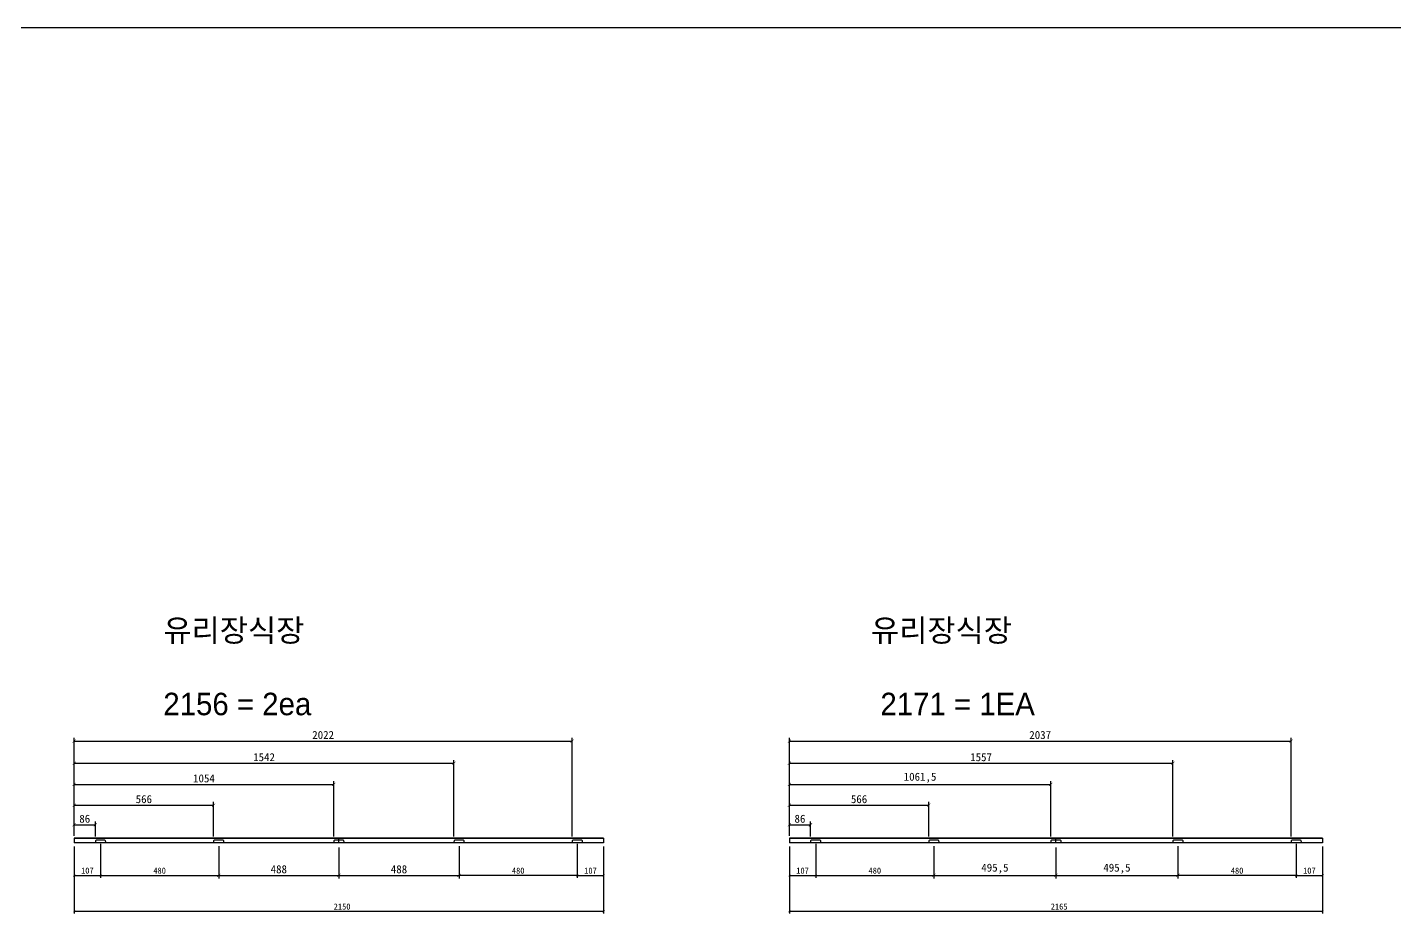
# Model space of a CAD drawing. Header units: millimetres. Extents: x -44117 to 256353, y -2095463 to 65325.
# Drawn here: x 119451 to 125003, y -1079557 to -1075959 of the extents above; entities that cross this region are included whole.
import ezdxf

# ---------------------------------------------------------------- set-up
doc = ezdxf.new("R2010")
doc.units = ezdxf.units.MM
doc.header["$LTSCALE"] = 10
doc.dimstyles.new('ISO-25', dxfattribs={"dimtxt": 2.5, "dimasz": 2.5, "dimexe": 1, "dimexo": 1, "dimtad": 1, "dimtxsty": 'Standard', "dimblk": 'ARCHTICK', "dimcen": 2.5, "dimadec": 0, "dimazin": 0, "dimtfac": 1, "dimtmove": 0, "dimatfit": 3, "dimfxl": 0, "dimarcsym": 0})

# ---------------------------------------------------------------- blocks, each defined once
blk = doc.blocks.new('_ArchTick')
at = {"color": 0, "linetype": 'ByBlock', "const_width": 0.15}
blk.add_lwpolyline([(-0.5, -0.5), (0.5, 0.5)], dxfattribs=at)
blk = doc.blocks.new('*D7379')
at = {"color": 0, "lineweight": -2}
for p, q in [((119640.9, -1079284.7), (119640.9, -1079556.8)), ((121790.9, -1079284.7), (121790.9, -1079556.8)), ((119640.9, -1079546.8), (121790.9, -1079546.8))]:
    blk.add_line(p, q, dxfattribs=at)
at = {"layer": 'Defpoints', "color": 0}
for p in [(119640.9, -1079269.7), (121790.9, -1079269.7), (121790.9, -1079546.8)]:
    blk.add_point(p, dxfattribs=at)
at = {"color": 0, "lineweight": -2, "xscale": 10, "yscale": 10, "zscale": 10, "rotation": 180}
blk.add_blockref('_ArchTick', (119640.9, -1079546.8), dxfattribs=at)
at = {"color": 0, "lineweight": -2, "xscale": 10, "yscale": 10, "zscale": 10}
blk.add_blockref('_ArchTick', (121790.9, -1079546.8), dxfattribs=at)
at = {"color": 0, "insert": (120728.9, -1079528.1), "char_height": 25, "attachment_point": 5}
blk.add_mtext('2150', dxfattribs=at)
blk = doc.blocks.new('*D7380')
at = {"color": 0, "lineweight": -2}
for p, q in [((119640.9, -1079284.7), (119640.9, -1079411.3)), ((119747.9, -1079273.3), (119747.9, -1079411.3)), ((119640.9, -1079401.3), (119747.9, -1079401.3))]:
    blk.add_line(p, q, dxfattribs=at)
at = {"layer": 'Defpoints', "color": 0}
for p in [(119640.9, -1079269.7), (119747.9, -1079258.3), (119747.9, -1079401.3)]:
    blk.add_point(p, dxfattribs=at)
at = {"color": 0, "lineweight": -2, "xscale": 10, "yscale": 10, "zscale": 10, "rotation": 180}
blk.add_blockref('_ArchTick', (119640.9, -1079401.3), dxfattribs=at)
at = {"color": 0, "lineweight": -2, "xscale": 10, "yscale": 10, "zscale": 10}
blk.add_blockref('_ArchTick', (119747.9, -1079401.3), dxfattribs=at)
at = {"color": 0, "insert": (119694.4, -1079382.5), "char_height": 25, "attachment_point": 5}
blk.add_mtext('107', dxfattribs=at)
blk = doc.blocks.new('*D7381')
at = {"color": 0, "lineweight": -2}
for p, q in [((121683.9, -1079273.3), (121683.9, -1079411.3)), ((121790.9, -1079284.7), (121790.9, -1079411.3)), ((121683.9, -1079401.3), (121790.9, -1079401.3))]:
    blk.add_line(p, q, dxfattribs=at)
at = {"layer": 'Defpoints', "color": 0}
for p in [(121683.9, -1079258.3), (121790.9, -1079269.7), (121790.9, -1079401.3)]:
    blk.add_point(p, dxfattribs=at)
at = {"color": 0, "lineweight": -2, "xscale": 10, "yscale": 10, "zscale": 10, "rotation": 180}
blk.add_blockref('_ArchTick', (121683.9, -1079401.3), dxfattribs=at)
at = {"color": 0, "lineweight": -2, "xscale": 10, "yscale": 10, "zscale": 10}
blk.add_blockref('_ArchTick', (121790.9, -1079401.3), dxfattribs=at)
at = {"color": 0, "insert": (121737.4, -1079382.5), "char_height": 25, "attachment_point": 5}
blk.add_mtext('107', dxfattribs=at)
blk = doc.blocks.new('*D7382')
at = {"color": 0, "lineweight": -2}
for p, q in [((119747.9, -1079283.3), (119747.9, -1079411.3)), ((120227.9, -1079283.3), (120227.9, -1079411.3)), ((119747.9, -1079401.3), (120227.9, -1079401.3))]:
    blk.add_line(p, q, dxfattribs=at)
at = {"layer": 'Defpoints', "color": 0}
for p in [(119747.9, -1079268.3), (120227.9, -1079268.3), (120227.9, -1079401.3)]:
    blk.add_point(p, dxfattribs=at)
at = {"color": 0, "lineweight": -2, "xscale": 10, "yscale": 10, "zscale": 10, "rotation": 180}
blk.add_blockref('_ArchTick', (119747.9, -1079401.3), dxfattribs=at)
at = {"color": 0, "lineweight": -2, "xscale": 10, "yscale": 10, "zscale": 10}
blk.add_blockref('_ArchTick', (120227.9, -1079401.3), dxfattribs=at)
at = {"color": 0, "insert": (119987.9, -1079382.5), "char_height": 25, "attachment_point": 5}
blk.add_mtext('480', dxfattribs=at)
blk = doc.blocks.new('*D7383')
at = {"color": 0, "lineweight": -2}
for p, q in [((121203.9, -1079283.3), (121203.9, -1079411.3)), ((121683.9, -1079283.3), (121683.9, -1079411.3)), ((121683.9, -1079401.3), (121203.9, -1079401.3))]:
    blk.add_line(p, q, dxfattribs=at)
at = {"layer": 'Defpoints', "color": 0}
for p in [(121203.9, -1079268.3), (121683.9, -1079268.3), (121203.9, -1079401.3)]:
    blk.add_point(p, dxfattribs=at)
at = {"color": 0, "lineweight": -2, "xscale": 10, "yscale": 10, "zscale": 10, "rotation": 180}
blk.add_blockref('_ArchTick', (121203.9, -1079401.3), dxfattribs=at)
at = {"color": 0, "lineweight": -2, "xscale": 10, "yscale": 10, "zscale": 10}
blk.add_blockref('_ArchTick', (121683.9, -1079401.3), dxfattribs=at)
at = {"color": 0, "insert": (121443.9, -1079382.5), "char_height": 25, "attachment_point": 5}
blk.add_mtext('480', dxfattribs=at)
blk = doc.blocks.new('*D7384')
at = {"color": 0, "lineweight": -2}
for p, q in [((119640.9, -1079240.7), (119640.9, -1079183.1)), ((119726.9, -1079243.8), (119726.9, -1079183.1)), ((119640.9, -1079196.1), (119726.9, -1079196.1))]:
    blk.add_line(p, q, dxfattribs=at)
at = {"layer": 'Defpoints', "color": 0}
for p in [(119726.9, -1079196.1), (119640.9, -1079260.2), (119726.9, -1079263.3)]:
    blk.add_point(p, dxfattribs=at)
at = {"color": 0, "lineweight": -2, "xscale": 13, "yscale": 13, "zscale": 13, "rotation": 180}
blk.add_blockref('_ArchTick', (119640.9, -1079196.1), dxfattribs=at)
at = {"color": 0, "lineweight": -2, "xscale": 13, "yscale": 13, "zscale": 13}
blk.add_blockref('_ArchTick', (119726.9, -1079196.1), dxfattribs=at)
at = {"color": 0, "insert": (119683.9, -1079171.7), "char_height": 32.5, "attachment_point": 5}
blk.add_mtext('86', dxfattribs=at)
blk = doc.blocks.new('*D7385')
at = {"color": 0, "lineweight": -2}
for p, q in [((119640.9, -1079240.7), (119640.9, -1079103.5)), ((119640.9, -1079116.5), (120206.9, -1079116.5)), ((120206.9, -1079243.8), (120206.9, -1079103.5))]:
    blk.add_line(p, q, dxfattribs=at)
at = {"layer": 'Defpoints', "color": 0}
for p in [(120206.9, -1079116.5), (119640.9, -1079260.2), (120206.9, -1079263.3)]:
    blk.add_point(p, dxfattribs=at)
at = {"color": 0, "lineweight": -2, "xscale": 13, "yscale": 13, "zscale": 13, "rotation": 180}
blk.add_blockref('_ArchTick', (119640.9, -1079116.5), dxfattribs=at)
at = {"color": 0, "lineweight": -2, "xscale": 13, "yscale": 13, "zscale": 13}
blk.add_blockref('_ArchTick', (120206.9, -1079116.5), dxfattribs=at)
at = {"color": 0, "insert": (119923.9, -1079092.1), "char_height": 32.5, "attachment_point": 5}
blk.add_mtext('566', dxfattribs=at)
blk = doc.blocks.new('*D7386')
at = {"color": 0, "lineweight": -2}
for p, q in [((119640.9, -1079240.7), (119640.9, -1079019.2)), ((120694.9, -1079243.8), (120694.9, -1079019.2)), ((119640.9, -1079032.2), (120694.9, -1079032.2))]:
    blk.add_line(p, q, dxfattribs=at)
at = {"layer": 'Defpoints', "color": 0}
for p in [(120694.9, -1079032.2), (119640.9, -1079260.2), (120694.9, -1079263.3)]:
    blk.add_point(p, dxfattribs=at)
at = {"color": 0, "lineweight": -2, "xscale": 13, "yscale": 13, "zscale": 13, "rotation": 180}
blk.add_blockref('_ArchTick', (119640.9, -1079032.2), dxfattribs=at)
at = {"color": 0, "lineweight": -2, "xscale": 13, "yscale": 13, "zscale": 13}
blk.add_blockref('_ArchTick', (120694.9, -1079032.2), dxfattribs=at)
at = {"color": 0, "insert": (120167.9, -1079007.8), "char_height": 32.5, "attachment_point": 5}
blk.add_mtext('1054', dxfattribs=at)
blk = doc.blocks.new('*D7387')
at = {"color": 0, "lineweight": -2}
for p, q in [((119640.9, -1079240.7), (119640.9, -1078933.1)), ((119640.9, -1078946.1), (121182.9, -1078946.1)), ((121182.9, -1079243.8), (121182.9, -1078933.1))]:
    blk.add_line(p, q, dxfattribs=at)
at = {"layer": 'Defpoints', "color": 0}
for p in [(121182.9, -1078946.1), (119640.9, -1079260.2), (121182.9, -1079263.3)]:
    blk.add_point(p, dxfattribs=at)
at = {"color": 0, "lineweight": -2, "xscale": 13, "yscale": 13, "zscale": 13, "rotation": 180}
blk.add_blockref('_ArchTick', (119640.9, -1078946.1), dxfattribs=at)
at = {"color": 0, "lineweight": -2, "xscale": 13, "yscale": 13, "zscale": 13}
blk.add_blockref('_ArchTick', (121182.9, -1078946.1), dxfattribs=at)
at = {"color": 0, "insert": (120411.9, -1078921.8), "char_height": 32.5, "attachment_point": 5}
blk.add_mtext('1542', dxfattribs=at)
blk = doc.blocks.new('*D7388')
at = {"color": 0, "lineweight": -2}
for p, q in [((119640.9, -1079240.7), (119640.9, -1078843.1)), ((119640.9, -1078856.1), (121662.9, -1078856.1)), ((121662.9, -1079243.8), (121662.9, -1078843.1))]:
    blk.add_line(p, q, dxfattribs=at)
at = {"layer": 'Defpoints', "color": 0}
for p in [(121662.9, -1078856.1), (119640.9, -1079260.2), (121662.9, -1079263.3)]:
    blk.add_point(p, dxfattribs=at)
at = {"color": 0, "lineweight": -2, "xscale": 13, "yscale": 13, "zscale": 13, "rotation": 180}
blk.add_blockref('_ArchTick', (119640.9, -1078856.1), dxfattribs=at)
at = {"color": 0, "lineweight": -2, "xscale": 13, "yscale": 13, "zscale": 13}
blk.add_blockref('_ArchTick', (121662.9, -1078856.1), dxfattribs=at)
at = {"color": 0, "insert": (120651.9, -1078831.7), "char_height": 32.5, "attachment_point": 5}
blk.add_mtext('2022', dxfattribs=at)
blk = doc.blocks.new('*D7389')
at = {"color": 0, "lineweight": -2}
for p, q in [((120227.9, -1079287.8), (120227.9, -1079414.3)), ((120715.9, -1079287.8), (120715.9, -1079414.3)), ((120227.9, -1079401.3), (120715.9, -1079401.3))]:
    blk.add_line(p, q, dxfattribs=at)
at = {"layer": 'Defpoints', "color": 0}
for p in [(120227.9, -1079268.3), (120715.9, -1079268.3), (120715.9, -1079401.3)]:
    blk.add_point(p, dxfattribs=at)
at = {"color": 0, "lineweight": -2, "xscale": 13, "yscale": 13, "zscale": 13, "rotation": 180}
blk.add_blockref('_ArchTick', (120227.9, -1079401.3), dxfattribs=at)
at = {"color": 0, "lineweight": -2, "xscale": 13, "yscale": 13, "zscale": 13}
blk.add_blockref('_ArchTick', (120715.9, -1079401.3), dxfattribs=at)
at = {"color": 0, "insert": (120471.9, -1079376.9), "char_height": 32.5, "attachment_point": 5}
blk.add_mtext('488', dxfattribs=at)
blk = doc.blocks.new('*D7390')
at = {"color": 0, "lineweight": -2}
for p, q in [((120715.9, -1079287.8), (120715.9, -1079414.3)), ((121203.9, -1079287.8), (121203.9, -1079414.3)), ((120715.9, -1079401.3), (121203.9, -1079401.3))]:
    blk.add_line(p, q, dxfattribs=at)
at = {"layer": 'Defpoints', "color": 0}
for p in [(120715.9, -1079268.3), (121203.9, -1079268.3), (121203.9, -1079401.3)]:
    blk.add_point(p, dxfattribs=at)
at = {"color": 0, "lineweight": -2, "xscale": 13, "yscale": 13, "zscale": 13, "rotation": 180}
blk.add_blockref('_ArchTick', (120715.9, -1079401.3), dxfattribs=at)
at = {"color": 0, "lineweight": -2, "xscale": 13, "yscale": 13, "zscale": 13}
blk.add_blockref('_ArchTick', (121203.9, -1079401.3), dxfattribs=at)
at = {"color": 0, "insert": (120959.9, -1079376.9), "char_height": 32.5, "attachment_point": 5}
blk.add_mtext('488', dxfattribs=at)
blk = doc.blocks.new('*D7391')
at = {"color": 0, "lineweight": -2}
for p, q in [((122545, -1079284.7), (122545, -1079556.8)), ((124710, -1079284.7), (124710, -1079556.8)), ((122545, -1079546.8), (124710, -1079546.8))]:
    blk.add_line(p, q, dxfattribs=at)
at = {"layer": 'Defpoints', "color": 0}
for p in [(122545, -1079269.7), (124710, -1079269.7), (124710, -1079546.8)]:
    blk.add_point(p, dxfattribs=at)
at = {"color": 0, "lineweight": -2, "xscale": 10, "yscale": 10, "zscale": 10, "rotation": 180}
blk.add_blockref('_ArchTick', (122545, -1079546.8), dxfattribs=at)
at = {"color": 0, "lineweight": -2, "xscale": 10, "yscale": 10, "zscale": 10}
blk.add_blockref('_ArchTick', (124710, -1079546.8), dxfattribs=at)
at = {"color": 0, "insert": (123640.5, -1079528.1), "char_height": 25, "attachment_point": 5}
blk.add_mtext('2165', dxfattribs=at)
blk = doc.blocks.new('*D7392')
at = {"color": 0, "lineweight": -2}
for p, q in [((122545, -1079284.7), (122545, -1079411.3)), ((122652, -1079273.3), (122652, -1079411.3)), ((122545, -1079401.3), (122652, -1079401.3))]:
    blk.add_line(p, q, dxfattribs=at)
at = {"layer": 'Defpoints', "color": 0}
for p in [(122545, -1079269.7), (122652, -1079258.3), (122652, -1079401.3)]:
    blk.add_point(p, dxfattribs=at)
at = {"color": 0, "lineweight": -2, "xscale": 10, "yscale": 10, "zscale": 10, "rotation": 180}
blk.add_blockref('_ArchTick', (122545, -1079401.3), dxfattribs=at)
at = {"color": 0, "lineweight": -2, "xscale": 10, "yscale": 10, "zscale": 10}
blk.add_blockref('_ArchTick', (122652, -1079401.3), dxfattribs=at)
at = {"color": 0, "insert": (122598.5, -1079382.5), "char_height": 25, "attachment_point": 5}
blk.add_mtext('107', dxfattribs=at)
blk = doc.blocks.new('*D7393')
at = {"color": 0, "lineweight": -2}
for p, q in [((124603, -1079273.3), (124603, -1079411.3)), ((124710, -1079284.7), (124710, -1079411.3)), ((124603, -1079401.3), (124710, -1079401.3))]:
    blk.add_line(p, q, dxfattribs=at)
at = {"layer": 'Defpoints', "color": 0}
for p in [(124603, -1079258.3), (124710, -1079269.7), (124710, -1079401.3)]:
    blk.add_point(p, dxfattribs=at)
at = {"color": 0, "lineweight": -2, "xscale": 10, "yscale": 10, "zscale": 10, "rotation": 180}
blk.add_blockref('_ArchTick', (124603, -1079401.3), dxfattribs=at)
at = {"color": 0, "lineweight": -2, "xscale": 10, "yscale": 10, "zscale": 10}
blk.add_blockref('_ArchTick', (124710, -1079401.3), dxfattribs=at)
at = {"color": 0, "insert": (124656.5, -1079382.5), "char_height": 25, "attachment_point": 5}
blk.add_mtext('107', dxfattribs=at)
blk = doc.blocks.new('*D7394')
at = {"color": 0, "lineweight": -2}
for p, q in [((122652, -1079283.3), (122652, -1079411.3)), ((123132, -1079283.3), (123132, -1079411.3)), ((122652, -1079401.3), (123132, -1079401.3))]:
    blk.add_line(p, q, dxfattribs=at)
at = {"layer": 'Defpoints', "color": 0}
for p in [(122652, -1079268.3), (123132, -1079268.3), (123132, -1079401.3)]:
    blk.add_point(p, dxfattribs=at)
at = {"color": 0, "lineweight": -2, "xscale": 10, "yscale": 10, "zscale": 10, "rotation": 180}
blk.add_blockref('_ArchTick', (122652, -1079401.3), dxfattribs=at)
at = {"color": 0, "lineweight": -2, "xscale": 10, "yscale": 10, "zscale": 10}
blk.add_blockref('_ArchTick', (123132, -1079401.3), dxfattribs=at)
at = {"color": 0, "insert": (122892, -1079382.5), "char_height": 25, "attachment_point": 5}
blk.add_mtext('480', dxfattribs=at)
blk = doc.blocks.new('*D7395')
at = {"color": 0, "lineweight": -2}
for p, q in [((124123, -1079283.3), (124123, -1079411.3)), ((124603, -1079283.3), (124603, -1079411.3)), ((124603, -1079401.3), (124123, -1079401.3))]:
    blk.add_line(p, q, dxfattribs=at)
at = {"layer": 'Defpoints', "color": 0}
for p in [(124123, -1079268.3), (124603, -1079268.3), (124123, -1079401.3)]:
    blk.add_point(p, dxfattribs=at)
at = {"color": 0, "lineweight": -2, "xscale": 10, "yscale": 10, "zscale": 10, "rotation": 180}
blk.add_blockref('_ArchTick', (124123, -1079401.3), dxfattribs=at)
at = {"color": 0, "lineweight": -2, "xscale": 10, "yscale": 10, "zscale": 10}
blk.add_blockref('_ArchTick', (124603, -1079401.3), dxfattribs=at)
at = {"color": 0, "insert": (124363, -1079382.5), "char_height": 25, "attachment_point": 5}
blk.add_mtext('480', dxfattribs=at)
blk = doc.blocks.new('*D7396')
at = {"color": 0, "lineweight": -2}
for p, q in [((122545, -1079240.7), (122545, -1079183.1)), ((122631, -1079243.8), (122631, -1079183.1)), ((122545, -1079196.1), (122631, -1079196.1))]:
    blk.add_line(p, q, dxfattribs=at)
at = {"layer": 'Defpoints', "color": 0}
for p in [(122631, -1079196.1), (122545, -1079260.2), (122631, -1079263.3)]:
    blk.add_point(p, dxfattribs=at)
at = {"color": 0, "lineweight": -2, "xscale": 13, "yscale": 13, "zscale": 13, "rotation": 180}
blk.add_blockref('_ArchTick', (122545, -1079196.1), dxfattribs=at)
at = {"color": 0, "lineweight": -2, "xscale": 13, "yscale": 13, "zscale": 13}
blk.add_blockref('_ArchTick', (122631, -1079196.1), dxfattribs=at)
at = {"color": 0, "insert": (122588, -1079171.7), "char_height": 32.5, "attachment_point": 5}
blk.add_mtext('86', dxfattribs=at)
blk = doc.blocks.new('*D7397')
at = {"color": 0, "lineweight": -2}
for p, q in [((122545, -1079240.7), (122545, -1079103.5)), ((122545, -1079116.5), (123111, -1079116.5)), ((123111, -1079243.8), (123111, -1079103.5))]:
    blk.add_line(p, q, dxfattribs=at)
at = {"layer": 'Defpoints', "color": 0}
for p in [(123111, -1079116.5), (122545, -1079260.2), (123111, -1079263.3)]:
    blk.add_point(p, dxfattribs=at)
at = {"color": 0, "lineweight": -2, "xscale": 13, "yscale": 13, "zscale": 13, "rotation": 180}
blk.add_blockref('_ArchTick', (122545, -1079116.5), dxfattribs=at)
at = {"color": 0, "lineweight": -2, "xscale": 13, "yscale": 13, "zscale": 13}
blk.add_blockref('_ArchTick', (123111, -1079116.5), dxfattribs=at)
at = {"color": 0, "insert": (122828, -1079092.1), "char_height": 32.5, "attachment_point": 5}
blk.add_mtext('566', dxfattribs=at)
blk = doc.blocks.new('*D7398')
at = {"color": 0, "lineweight": -2}
for p, q in [((122545, -1079240.7), (122545, -1079019.2)), ((123606.5, -1079243.8), (123606.5, -1079019.2)), ((122545, -1079032.2), (123606.5, -1079032.2))]:
    blk.add_line(p, q, dxfattribs=at)
at = {"layer": 'Defpoints', "color": 0}
for p in [(123606.5, -1079032.2), (122545, -1079260.2), (123606.5, -1079263.3)]:
    blk.add_point(p, dxfattribs=at)
at = {"color": 0, "lineweight": -2, "xscale": 13, "yscale": 13, "zscale": 13, "rotation": 180}
blk.add_blockref('_ArchTick', (122545, -1079032.2), dxfattribs=at)
at = {"color": 0, "lineweight": -2, "xscale": 13, "yscale": 13, "zscale": 13}
blk.add_blockref('_ArchTick', (123606.5, -1079032.2), dxfattribs=at)
at = {"color": 0, "insert": (123075.7, -1079005.1), "char_height": 32.5, "attachment_point": 5}
blk.add_mtext('1061,5', dxfattribs=at)
blk = doc.blocks.new('*D7399')
at = {"color": 0, "lineweight": -2}
for p, q in [((122545, -1079240.7), (122545, -1078933.1)), ((122545, -1078946.1), (124102, -1078946.1)), ((124102, -1079243.8), (124102, -1078933.1))]:
    blk.add_line(p, q, dxfattribs=at)
at = {"layer": 'Defpoints', "color": 0}
for p in [(124102, -1078946.1), (122545, -1079260.2), (124102, -1079263.3)]:
    blk.add_point(p, dxfattribs=at)
at = {"color": 0, "lineweight": -2, "xscale": 13, "yscale": 13, "zscale": 13, "rotation": 180}
blk.add_blockref('_ArchTick', (122545, -1078946.1), dxfattribs=at)
at = {"color": 0, "lineweight": -2, "xscale": 13, "yscale": 13, "zscale": 13}
blk.add_blockref('_ArchTick', (124102, -1078946.1), dxfattribs=at)
at = {"color": 0, "insert": (123323.5, -1078921.8), "char_height": 32.5, "attachment_point": 5}
blk.add_mtext('1557', dxfattribs=at)
blk = doc.blocks.new('*D7400')
at = {"color": 0, "lineweight": -2}
for p, q in [((122545, -1079240.7), (122545, -1078843.1)), ((122545, -1078856.1), (124582, -1078856.1)), ((124582, -1079243.8), (124582, -1078843.1))]:
    blk.add_line(p, q, dxfattribs=at)
at = {"layer": 'Defpoints', "color": 0}
for p in [(124582, -1078856.1), (122545, -1079260.2), (124582, -1079263.3)]:
    blk.add_point(p, dxfattribs=at)
at = {"color": 0, "lineweight": -2, "xscale": 13, "yscale": 13, "zscale": 13, "rotation": 180}
blk.add_blockref('_ArchTick', (122545, -1078856.1), dxfattribs=at)
at = {"color": 0, "lineweight": -2, "xscale": 13, "yscale": 13, "zscale": 13}
blk.add_blockref('_ArchTick', (124582, -1078856.1), dxfattribs=at)
at = {"color": 0, "insert": (123563.5, -1078831.7), "char_height": 32.5, "attachment_point": 5}
blk.add_mtext('2037', dxfattribs=at)
blk = doc.blocks.new('*D7401')
at = {"color": 0, "lineweight": -2}
for p, q in [((123132, -1079287.8), (123132, -1079414.3)), ((123627.5, -1079287.8), (123627.5, -1079414.3)), ((123132, -1079401.3), (123627.5, -1079401.3))]:
    blk.add_line(p, q, dxfattribs=at)
at = {"layer": 'Defpoints', "color": 0}
for p in [(123132, -1079268.3), (123627.5, -1079268.3), (123627.5, -1079401.3)]:
    blk.add_point(p, dxfattribs=at)
at = {"color": 0, "lineweight": -2, "xscale": 13, "yscale": 13, "zscale": 13, "rotation": 180}
blk.add_blockref('_ArchTick', (123132, -1079401.3), dxfattribs=at)
at = {"color": 0, "lineweight": -2, "xscale": 13, "yscale": 13, "zscale": 13}
blk.add_blockref('_ArchTick', (123627.5, -1079401.3), dxfattribs=at)
at = {"color": 0, "insert": (123379.7, -1079374.2), "char_height": 32.5, "attachment_point": 5}
blk.add_mtext('495,5', dxfattribs=at)
blk = doc.blocks.new('*D7402')
at = {"color": 0, "lineweight": -2}
for p, q in [((123627.5, -1079287.8), (123627.5, -1079414.3)), ((124123, -1079287.8), (124123, -1079414.3)), ((123627.5, -1079401.3), (124123, -1079401.3))]:
    blk.add_line(p, q, dxfattribs=at)
at = {"layer": 'Defpoints', "color": 0}
for p in [(123627.5, -1079268.3), (124123, -1079268.3), (124123, -1079401.3)]:
    blk.add_point(p, dxfattribs=at)
at = {"color": 0, "lineweight": -2, "xscale": 13, "yscale": 13, "zscale": 13, "rotation": 180}
blk.add_blockref('_ArchTick', (123627.5, -1079401.3), dxfattribs=at)
at = {"color": 0, "lineweight": -2, "xscale": 13, "yscale": 13, "zscale": 13}
blk.add_blockref('_ArchTick', (124123, -1079401.3), dxfattribs=at)
at = {"color": 0, "insert": (123875.2, -1079374.2), "char_height": 32.5, "attachment_point": 5}
blk.add_mtext('495,5', dxfattribs=at)

msp = doc.modelspace()

# ---------------------------------------------------------------- linework, layer by layer
at = {"color": 1}
msp.add_line((104302.82932, -1075958.74125), (196571.97618, -1075958.74125), dxfattribs=at)
msp.add_line((104302.82932, -1075958.74125), (196571.97618, -1075958.74125), dxfattribs=at)
msp.add_line((104302.82932, -1075958.74125), (196571.97618, -1075958.74125), dxfattribs=at)
msp.add_line((104302.82932, -1075958.74125), (196571.97618, -1075958.74125), dxfattribs=at)
msp.add_line((104302.82932, -1075958.74125), (196571.97618, -1075958.74125), dxfattribs=at)
msp.add_line((104302.82932, -1075958.74125), (196571.97618, -1075958.74125), dxfattribs=at)
msp.add_line((104302.82932, -1075958.74125), (196571.97618, -1075958.74125), dxfattribs=at)
msp.add_line((104302.82932, -1075958.74125), (196571.97618, -1075958.74125), dxfattribs=at)
msp.add_line((104302.82932, -1075958.74125), (196571.97618, -1075958.74125), dxfattribs=at)
msp.add_line((104302.82932, -1075958.74125), (196571.97618, -1075958.74125), dxfattribs=at)
at = {"linetype": 'Continuous'}
for p, q in [((121790.92929, -1079250.70058), (119640.9245, -1079250.70058)), ((121790.92929, -1079252.10058), (119640.9245, -1079252.10058)), ((121790.92929, -1079269.70058), (119640.9245, -1079269.70058)), ((124709.98273, -1079250.70058), (122544.97794, -1079250.70058)), ((124709.98273, -1079252.10058), (122544.97794, -1079252.10058)), ((124709.98273, -1079269.70058), (122544.97794, -1079269.70058))]:
    msp.add_line(p, q, dxfattribs=at)
for p, q in [((119640.9245, -1079250.70058), (119640.9245, -1079269.70058)), ((120715.92689, -1079269.70058), (120715.92689, -1079252.10058)), ((121790.92929, -1079250.70058), (121790.92929, -1079269.70058)), ((122544.97794, -1079250.70058), (122544.97794, -1079269.70058)), ((123627.48034, -1079269.70058), (123627.48034, -1079252.10058)), ((124709.98273, -1079250.70058), (124709.98273, -1079269.70058))]:
    msp.add_line(p, q)
at = {"color": 2, "linetype": 'Continuous'}
for points in [[(119726.9247, -1079263.30058), (119726.9247, -1079263.30058, 0.4142135624), (119731.9247, -1079268.30058), (119763.9247, -1079268.30058, 0.4142135624), (119768.9247, -1079263.30058), (119768.9247, -1079263.30058, 0.4142135624), (119763.9247, -1079258.30058), (119731.9247, -1079258.30058, 0.4142135624)], [(120206.9247, -1079263.30058), (120206.9247, -1079263.30058, 0.4142135624), (120211.9247, -1079268.30058), (120243.9247, -1079268.30058, 0.4142135624), (120248.9247, -1079263.30058), (120248.9247, -1079263.30058, 0.4142135624), (120243.9247, -1079258.30058), (120211.9247, -1079258.30058, 0.4142135624)], [(120694.92689, -1079263.30058), (120694.92689, -1079263.30058, 0.4142135624), (120699.92689, -1079268.30058), (120731.92689, -1079268.30058, 0.4142135624), (120736.92689, -1079263.30058), (120736.92689, -1079263.30058, 0.4142135624), (120731.92689, -1079258.30058), (120699.92689, -1079258.30058, 0.4142135624)], [(121182.9247, -1079263.30058), (121182.9247, -1079263.30058, 0.4142135624), (121187.9247, -1079268.30058), (121219.9247, -1079268.30058, 0.4142135624), (121224.9247, -1079263.30058), (121224.9247, -1079263.30058, 0.4142135624), (121219.9247, -1079258.30058), (121187.9247, -1079258.30058, 0.4142135624)], [(121662.9247, -1079263.30058), (121662.9247, -1079263.30058, 0.4142135624), (121667.9247, -1079268.30058), (121699.9247, -1079268.30058, 0.4142135624), (121704.9247, -1079263.30058), (121704.9247, -1079263.30058, 0.4142135624), (121699.9247, -1079258.30058), (121667.9247, -1079258.30058, 0.4142135624)], [(122630.97814, -1079263.30058), (122630.97814, -1079263.30058, 0.4142135624), (122635.97814, -1079268.30058), (122667.97814, -1079268.30058, 0.4142135624), (122672.97814, -1079263.30058), (122672.97814, -1079263.30058, 0.4142135624), (122667.97814, -1079258.30058), (122635.97814, -1079258.30058, 0.4142135624)], [(123110.97814, -1079263.30058), (123110.97814, -1079263.30058, 0.4142135624), (123115.97814, -1079268.30058), (123147.97814, -1079268.30058, 0.4142135624), (123152.97814, -1079263.30058), (123152.97814, -1079263.30058, 0.4142135624), (123147.97814, -1079258.30058), (123115.97814, -1079258.30058, 0.4142135624)], [(123606.48034, -1079263.30058), (123606.48034, -1079263.30058, 0.4142135624), (123611.48034, -1079268.30058), (123643.48034, -1079268.30058, 0.4142135624), (123648.48034, -1079263.30058), (123648.48034, -1079263.30058, 0.4142135624), (123643.48034, -1079258.30058), (123611.48034, -1079258.30058, 0.4142135624)], [(124101.97814, -1079263.30058), (124101.97814, -1079263.30058, 0.4142135624), (124106.97814, -1079268.30058), (124138.97814, -1079268.30058, 0.4142135624), (124143.97814, -1079263.30058), (124143.97814, -1079263.30058, 0.4142135624), (124138.97814, -1079258.30058), (124106.97814, -1079258.30058, 0.4142135624)], [(124581.97814, -1079263.30058), (124581.97814, -1079263.30058, 0.4142135624), (124586.97814, -1079268.30058), (124618.97814, -1079268.30058, 0.4142135624), (124623.97814, -1079263.30058), (124623.97814, -1079263.30058, 0.4142135624), (124618.97814, -1079258.30058), (124586.97814, -1079258.30058, 0.4142135624)]]:
    msp.add_lwpolyline(points, format="xyb", close=True, dxfattribs=at)

# ---------------------------------------------------------------- texts
at = {"char_height": 91.2356303, "attachment_point": 1}
for s, heights, insert in [('{\\fGulim|b0|i0|c129|p50;유리장식장}', [-101.80487], (120003.05069, -1078361.16581)), ('{\\fGulim|b0|i0|c129|p50;유리장식장}', [-101.80487], (122876.3511, -1078361.16581)), ('{\\fGulim|b0|i0|c129|p50;2156 = 2ea}', [-93.78683], (120003.05069, -1078660.04797)), ('{\\fGulim|b0|i0|c129|p50;2171 = 1EA}', [-94.0298], (122914.60413, -1078660.04797))]:
    msp.add_mtext_dynamic_manual_height_columns(s, width=2155.3243433, gutter_width=8.14604, heights=heights, dxfattribs=dict(at, insert=insert))

# ---------------------------------------------------------------- dimensions: what is measured, and where the dimension line sits
for base, p1, p2, override, picture, middle in [((121662.9247, -1078856.12028), (119640.9245, -1079260.20058), (121662.9247, -1079263.29294), {"dimscale": 13, "dimasz": 1, "dimexo": 1.5}, '*D7388', (120651.9246, -1078831.74528)), ((124581.97814, -1078856.12028), (122544.97794, -1079260.20058), (124581.97814, -1079263.29294), {"dimscale": 13, "dimasz": 1, "dimexo": 1.5}, '*D7400', (123563.47804, -1078831.74528)), ((121182.9247, -1078946.14567), (119640.9245, -1079260.20058), (121182.9247, -1079263.30058), {"dimscale": 13, "dimasz": 1, "dimexo": 1.5}, '*D7387', (120411.9246, -1078921.77067)), ((124101.97814, -1078946.14567), (122544.97794, -1079260.20058), (124101.97814, -1079263.30058), {"dimscale": 13, "dimasz": 1, "dimexo": 1.5}, '*D7399', (123323.47804, -1078921.77067)), ((120694.92689, -1079032.15667), (119640.9245, -1079260.20058), (120694.92689, -1079263.30058), {"dimscale": 13, "dimasz": 1, "dimexo": 1.5}, '*D7386', (120167.9257, -1079007.78167)), ((123606.48034, -1079032.15667), (122544.97794, -1079260.20058), (123606.48034, -1079263.30058), {"dimscale": 13, "dimasz": 1, "dimexo": 1.5}, '*D7398', (123075.72914, -1079005.07334)), ((120206.92477, -1079116.49114), (119640.9245, -1079260.20058), (120206.92477, -1079263.27344), {"dimscale": 13, "dimasz": 1, "dimexo": 1.5}, '*D7385', (119923.92464, -1079092.11614)), ((123110.97821, -1079116.49114), (122544.97794, -1079260.20058), (123110.97821, -1079263.27344), {"dimscale": 13, "dimasz": 1, "dimexo": 1.5}, '*D7397', (122827.97808, -1079092.11614)), ((119726.9247, -1079196.09223), (119640.9245, -1079260.20058), (119726.9247, -1079263.30058), {"dimscale": 13, "dimasz": 1, "dimexo": 1.5}, '*D7384', (119683.9246, -1079171.71723)), ((122630.97814, -1079196.09223), (122544.97794, -1079260.20058), (122630.97814, -1079263.30058), {"dimscale": 13, "dimasz": 1, "dimexo": 1.5}, '*D7396', (122587.97804, -1079171.71723)), ((119747.9247, -1079401.29017), (119640.9245, -1079269.70058), (119747.9247, -1079258.30058), {"dimscale": 10, "dimasz": 1, "dimexo": 1.5}, '*D7380', (119694.4246, -1079382.54017)), ((120227.9247, -1079401.29017), (119747.9247, -1079268.30058), (120227.9247, -1079268.30058), {"dimscale": 10, "dimasz": 1, "dimexo": 1.5}, '*D7382', (119987.9247, -1079382.54017)), ((120715.92689, -1079401.29017), (120227.9247, -1079268.30058), (120715.92689, -1079268.30058), {"dimscale": 13, "dimasz": 1, "dimexo": 1.5}, '*D7389', (120471.9258, -1079376.91517)), ((121203.9247, -1079401.29017), (120715.92689, -1079268.30058), (121203.9247, -1079268.30058), {"dimscale": 13, "dimasz": 1, "dimexo": 1.5}, '*D7390', (120959.9258, -1079376.91517)), ((121203.9247, -1079401.29017), (121683.9247, -1079268.30058), (121203.9247, -1079268.30058), {"dimscale": 10, "dimasz": 1, "dimexo": 1.5}, '*D7383', (121443.9247, -1079382.54017)), ((121790.92929, -1079401.29017), (121683.9247, -1079258.30058), (121790.92929, -1079269.70058), {"dimscale": 10, "dimasz": 1, "dimexo": 1.5}, '*D7381', (121737.42699, -1079382.54017)), ((122651.97814, -1079401.29017), (122544.97794, -1079269.70058), (122651.97814, -1079258.30058), {"dimscale": 10, "dimasz": 1, "dimexo": 1.5}, '*D7392', (122598.47804, -1079382.54017)), ((123131.97814, -1079401.29017), (122651.97814, -1079268.30058), (123131.97814, -1079268.30058), {"dimscale": 10, "dimasz": 1, "dimexo": 1.5}, '*D7394', (122891.97814, -1079382.54017)), ((123627.48034, -1079401.29017), (123131.97814, -1079268.30058), (123627.48034, -1079268.30058), {"dimscale": 13, "dimasz": 1, "dimexo": 1.5}, '*D7401', (123379.72924, -1079374.20684)), ((124122.97814, -1079401.29017), (123627.48034, -1079268.30058), (124122.97814, -1079268.30058), {"dimscale": 13, "dimasz": 1, "dimexo": 1.5}, '*D7402', (123875.22924, -1079374.20684)), ((124122.97814, -1079401.29017), (124602.97814, -1079268.30058), (124122.97814, -1079268.30058), {"dimscale": 10, "dimasz": 1, "dimexo": 1.5}, '*D7395', (124362.97814, -1079382.54017)), ((124709.98273, -1079401.29017), (124602.97814, -1079258.30058), (124709.98273, -1079269.70058), {"dimscale": 10, "dimasz": 1, "dimexo": 1.5}, '*D7393', (124656.48043, -1079382.54017))]:
    dim = msp.add_linear_dim(base=base, p1=p1, p2=p2, dimstyle='ISO-25', override=override)
    dim.commit()
    dim.dimension.update_dxf_attribs({"geometry": picture, "text_midpoint": middle})
for base, p1, p2, picture, middle in [((121790.92929, -1079546.8236), (119640.9245, -1079269.70058), (121790.92929, -1079269.70058), '*D7379', (120728.92689, -1079546.8236)), ((124709.98273, -1079546.8236), (122544.97794, -1079269.70058), (124709.98273, -1079269.70058), '*D7391', (123640.48034, -1079546.8236))]:
    dim = msp.add_linear_dim(base=base, p1=p1, p2=p2, dimstyle='ISO-25', override={"dimscale": 10, "dimasz": 1, "dimexo": 1.5})
    dim.commit()
    dim.dimension.update_dxf_attribs({"geometry": picture, "text_midpoint": middle, "dimtype": 160})

doc.saveas('drawing.dxf')
